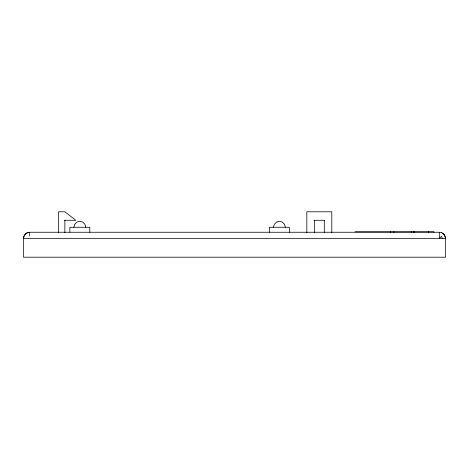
<?xml version="1.0" encoding="UTF-8"?>
<svg xmlns="http://www.w3.org/2000/svg" width="469" height="469" viewBox="0 0 469 469"><rect width="100%" height="100%" fill="white"/><g stroke="black" fill="none" stroke-linecap="round" stroke-linejoin="round"><path stroke-width="0.7" d="M89.808 232.178L89.808 227.266L69.852 227.266L69.852 232.178M289.385 232.178L289.385 227.266L269.423 227.266L269.429 232.178M24.118 235.995L23.45 238.492L23.45 257.2L445.55 257.2L445.55 238.492L444.166 234.576L441.734 232.747L439.312 232.255L29.688 232.255C26.323 232.219 23.444 235.133 23.45 238.492L445.55 238.492A6.238 6.238 0 0 0 441.734 232.747M73.844 227.266L74.776 224.27L76.916 222.077L79.83 221.28L82.743 222.077L84.883 224.27L85.815 227.266M273.421 227.266L274.347 224.276L276.487 222.077L279.407 221.28L282.32 222.077L284.46 224.276L285.387 227.266M24.288 235.374L26.569 233.093L29.688 232.255L29.688 236.071M64.446 220.278L75.837 220.278L64.863 211.8L58.625 211.8L58.625 232.255M313.913 220.278L324.665 220.278M355.027 231.756L433.966 231.756L433.966 232.255M442.443 238.492L441.517 236.288L439.312 238.492L439.312 232.747M414.449 231.756L414.496 232.255L413.769 231.756L413.769 232.255M428.613 231.756L428.613 232.255M411.272 231.756L411.272 232.255M393.919 231.756L393.919 232.255M390.618 231.756L390.618 232.255M331.794 232.665L331.794 211.8L306.843 211.8L306.843 232.665M324.308 220.278L324.308 232.255M314.33 220.278L314.33 232.255M64.863 220.278L64.863 232.665"/></g></svg>
